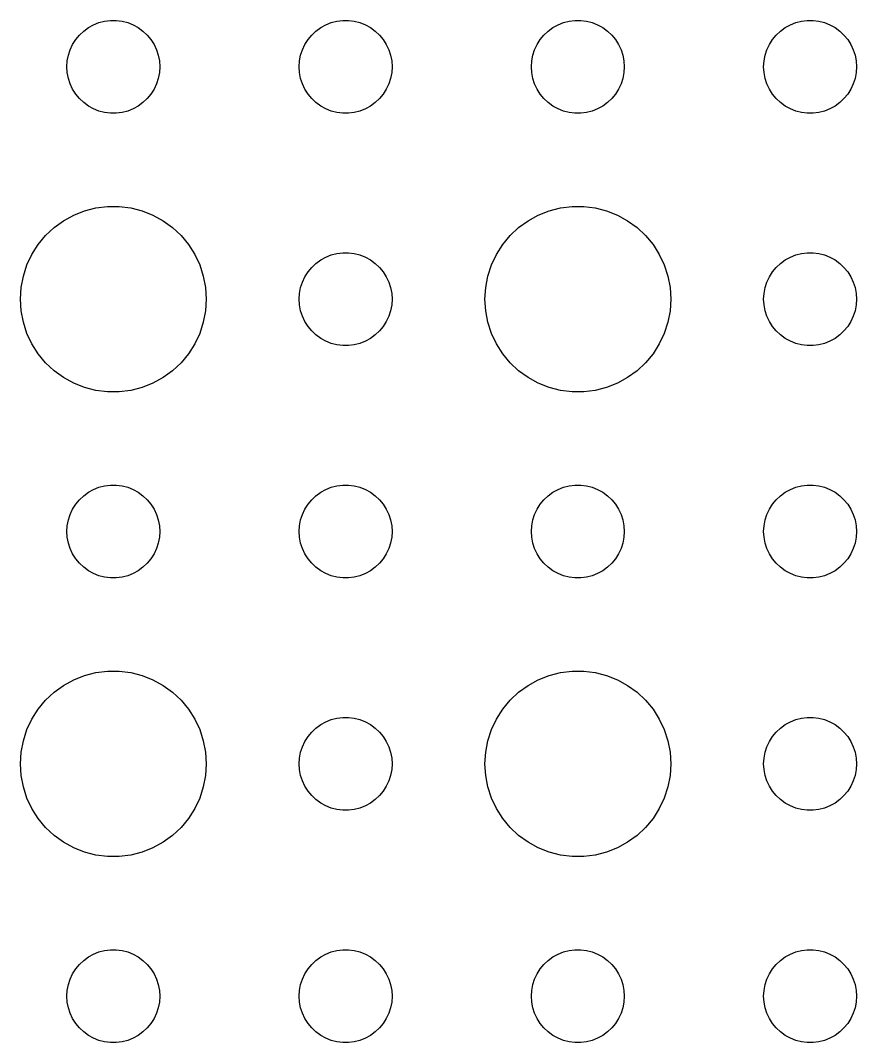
# Model space of a CAD drawing. Header units: metres. Extents: x -157 to 157, y -157 to 157.
# Drawn here: x -78 to -51, y -114 to -81 of the extents above; entities that cross this region are included whole.
import ezdxf

# ---------------------------------------------------------------- set-up
doc = ezdxf.new("R2010")
doc.units = ezdxf.units.M

msp = doc.modelspace()

# ---------------------------------------------------------------- linework, layer by layer
for p, q in [((-75.8037, -81.2335), (-75.6387, -81.1428)), ((-75.6387, -81.1428), (-75.4635, -81.0734)), ((-75.4635, -81.0734), (-75.2811, -81.0266)), ((-75.2811, -81.0266), (-75.0942, -81.003)), ((-75.0942, -81.003), (-74.9058, -81.003)), ((-74.9058, -81.003), (-74.7189, -81.0266)), ((-74.7189, -81.0266), (-74.5365, -81.0734)), ((-74.5365, -81.0734), (-74.3613, -81.1428)), ((-74.3613, -81.1428), (-74.1963, -81.2335)), ((-68.3037, -81.2335), (-68.1387, -81.1428)), ((-68.1387, -81.1428), (-67.9635, -81.0734)), ((-67.9635, -81.0734), (-67.7811, -81.0266)), ((-67.7811, -81.0266), (-67.5942, -81.003)), ((-67.5942, -81.003), (-67.4058, -81.003)), ((-67.4058, -81.003), (-67.2189, -81.0266)), ((-67.2189, -81.0266), (-67.0365, -81.0734)), ((-67.0365, -81.0734), (-66.8613, -81.1428)), ((-66.8613, -81.1428), (-66.6963, -81.2335)), ((-60.8037, -81.2335), (-60.6387, -81.1428)), ((-60.6387, -81.1428), (-60.4635, -81.0734)), ((-60.4635, -81.0734), (-60.2811, -81.0266)), ((-60.2811, -81.0266), (-60.0942, -81.003)), ((-60.0942, -81.003), (-59.9058, -81.003)), ((-59.9058, -81.003), (-59.7189, -81.0266)), ((-59.7189, -81.0266), (-59.5365, -81.0734)), ((-59.5365, -81.0734), (-59.3613, -81.1428)), ((-59.3613, -81.1428), (-59.1963, -81.2335)), ((-53.3037, -81.2335), (-53.1387, -81.1428)), ((-53.1387, -81.1428), (-52.9635, -81.0734)), ((-52.9635, -81.0734), (-52.7811, -81.0266)), ((-52.7811, -81.0266), (-52.5942, -81.003)), ((-52.5942, -81.003), (-52.4058, -81.003)), ((-52.4058, -81.003), (-52.2189, -81.0266)), ((-52.2189, -81.0266), (-52.0365, -81.0734)), ((-52.0365, -81.0734), (-51.8613, -81.1428)), ((-51.8613, -81.1428), (-51.6963, -81.2335)), ((-76.2135, -81.6183), (-76.0934, -81.4732)), ((-76.0934, -81.4732), (-75.9561, -81.3442)), ((-75.9561, -81.3442), (-75.8037, -81.2335)), ((-74.1963, -81.2335), (-74.0439, -81.3442)), ((-74.0439, -81.3442), (-73.9065, -81.4732)), ((-73.9065, -81.4732), (-73.7865, -81.6183)), ((-68.7135, -81.6183), (-68.5934, -81.4732)), ((-68.5934, -81.4732), (-68.4561, -81.3442)), ((-68.4561, -81.3442), (-68.3037, -81.2335)), ((-66.6963, -81.2335), (-66.5439, -81.3442)), ((-66.5439, -81.3442), (-66.4065, -81.4732)), ((-66.4065, -81.4732), (-66.2865, -81.6183)), ((-61.2135, -81.6183), (-61.0934, -81.4732)), ((-61.0934, -81.4732), (-60.9561, -81.3442)), ((-60.9561, -81.3442), (-60.8037, -81.2335)), ((-59.1963, -81.2335), (-59.0439, -81.3442)), ((-59.0439, -81.3442), (-58.9065, -81.4732)), ((-58.9065, -81.4732), (-58.7865, -81.6183)), ((-53.7135, -81.6183), (-53.5934, -81.4732)), ((-53.5934, -81.4732), (-53.4561, -81.3442)), ((-53.4561, -81.3442), (-53.3037, -81.2335)), ((-51.6963, -81.2335), (-51.5439, -81.3442)), ((-51.5439, -81.3442), (-51.4065, -81.4732)), ((-51.4065, -81.4732), (-51.2865, -81.6183)), ((-76.3947, -81.9478), (-76.3145, -81.7774)), ((-76.3145, -81.7774), (-76.2135, -81.6183)), ((-73.7865, -81.6183), (-73.6855, -81.7774)), ((-73.6855, -81.7774), (-73.6053, -81.9478)), ((-68.8947, -81.9478), (-68.8145, -81.7774)), ((-68.8145, -81.7774), (-68.7135, -81.6183)), ((-66.2865, -81.6183), (-66.1855, -81.7774)), ((-66.1855, -81.7774), (-66.1053, -81.9478)), ((-61.3947, -81.9478), (-61.3145, -81.7774)), ((-61.3145, -81.7774), (-61.2135, -81.6183)), ((-58.7865, -81.6183), (-58.6855, -81.7774)), ((-58.6855, -81.7774), (-58.6053, -81.9478)), ((-53.8947, -81.9478), (-53.8145, -81.7774)), ((-53.8145, -81.7774), (-53.7135, -81.6183)), ((-51.2865, -81.6183), (-51.1855, -81.7774)), ((-51.1855, -81.7774), (-51.1053, -81.9478)), ((-76.4882, -82.312), (-76.4529, -82.127)), ((-76.4529, -82.127), (-76.3947, -81.9478)), ((-73.6053, -81.9478), (-73.5471, -82.127)), ((-73.5471, -82.127), (-73.5118, -82.312)), ((-68.9882, -82.312), (-68.9529, -82.127)), ((-68.9529, -82.127), (-68.8947, -81.9478)), ((-66.1053, -81.9478), (-66.0471, -82.127)), ((-66.0471, -82.127), (-66.0118, -82.312)), ((-61.4882, -82.312), (-61.4529, -82.127)), ((-61.4529, -82.127), (-61.3947, -81.9478)), ((-58.6053, -81.9478), (-58.5471, -82.127)), ((-58.5471, -82.127), (-58.5118, -82.312)), ((-53.9882, -82.312), (-53.9529, -82.127)), ((-53.9529, -82.127), (-53.8947, -81.9478)), ((-51.1053, -81.9478), (-51.0471, -82.127)), ((-51.0471, -82.127), (-51.0118, -82.312)), ((-76.5, -82.5), (-76.4882, -82.312)), ((-73.5118, -82.312), (-73.5, -82.5)), ((-69, -82.5), (-68.9882, -82.312)), ((-66.0118, -82.312), (-66, -82.5)), ((-61.5, -82.5), (-61.4882, -82.312)), ((-58.5118, -82.312), (-58.5, -82.5)), ((-54, -82.5), (-53.9882, -82.312)), ((-51.0118, -82.312), (-51, -82.5)), ((-76.4882, -82.688), (-76.5, -82.5)), ((-76.4529, -82.873), (-76.4882, -82.688)), ((-73.5118, -82.688), (-73.5471, -82.873)), ((-73.5, -82.5), (-73.5118, -82.688)), ((-68.9882, -82.688), (-69, -82.5)), ((-68.9529, -82.873), (-68.9882, -82.688)), ((-66.0118, -82.688), (-66.0471, -82.873)), ((-66, -82.5), (-66.0118, -82.688)), ((-61.4882, -82.688), (-61.5, -82.5)), ((-61.4529, -82.873), (-61.4882, -82.688)), ((-58.5118, -82.688), (-58.5471, -82.873)), ((-58.5, -82.5), (-58.5118, -82.688)), ((-53.9882, -82.688), (-54, -82.5)), ((-53.9529, -82.873), (-53.9882, -82.688)), ((-51.0118, -82.688), (-51.0471, -82.873)), ((-51, -82.5), (-51.0118, -82.688)), ((-76.3947, -83.0522), (-76.4529, -82.873)), ((-76.3145, -83.2226), (-76.3947, -83.0522)), ((-73.6053, -83.0522), (-73.6855, -83.2226)), ((-73.5471, -82.873), (-73.6053, -83.0522)), ((-68.8947, -83.0522), (-68.9529, -82.873)), ((-68.8145, -83.2226), (-68.8947, -83.0522)), ((-66.1053, -83.0522), (-66.1855, -83.2226)), ((-66.0471, -82.873), (-66.1053, -83.0522)), ((-61.3947, -83.0522), (-61.4529, -82.873)), ((-61.3145, -83.2226), (-61.3947, -83.0522)), ((-58.6053, -83.0522), (-58.6855, -83.2226)), ((-58.5471, -82.873), (-58.6053, -83.0522)), ((-53.8947, -83.0522), (-53.9529, -82.873)), ((-53.8145, -83.2226), (-53.8947, -83.0522)), ((-51.1053, -83.0522), (-51.1855, -83.2226)), ((-51.0471, -82.873), (-51.1053, -83.0522)), ((-76.2135, -83.3817), (-76.3145, -83.2226)), ((-76.0934, -83.5268), (-76.2135, -83.3817)), ((-73.7865, -83.3817), (-73.9065, -83.5268)), ((-73.6855, -83.2226), (-73.7865, -83.3817)), ((-68.7135, -83.3817), (-68.8145, -83.2226)), ((-68.5934, -83.5268), (-68.7135, -83.3817)), ((-66.2865, -83.3817), (-66.4065, -83.5268)), ((-66.1855, -83.2226), (-66.2865, -83.3817)), ((-61.2135, -83.3817), (-61.3145, -83.2226)), ((-61.0934, -83.5268), (-61.2135, -83.3817)), ((-58.7865, -83.3817), (-58.9065, -83.5268)), ((-58.6855, -83.2226), (-58.7865, -83.3817)), ((-53.7135, -83.3817), (-53.8145, -83.2226)), ((-53.5934, -83.5268), (-53.7135, -83.3817)), ((-51.2865, -83.3817), (-51.4065, -83.5268)), ((-51.1855, -83.2226), (-51.2865, -83.3817)), ((-75.9561, -83.6558), (-76.0934, -83.5268)), ((-75.8037, -83.7665), (-75.9561, -83.6558)), ((-75.6387, -83.8572), (-75.8037, -83.7665)), ((-74.1963, -83.7665), (-74.3613, -83.8572)), ((-74.0439, -83.6558), (-74.1963, -83.7665)), ((-73.9065, -83.5268), (-74.0439, -83.6558)), ((-68.4561, -83.6558), (-68.5934, -83.5268)), ((-68.3037, -83.7665), (-68.4561, -83.6558)), ((-68.1387, -83.8572), (-68.3037, -83.7665)), ((-66.6963, -83.7665), (-66.8613, -83.8572)), ((-66.5439, -83.6558), (-66.6963, -83.7665)), ((-66.4065, -83.5268), (-66.5439, -83.6558)), ((-60.9561, -83.6558), (-61.0934, -83.5268)), ((-60.8037, -83.7665), (-60.9561, -83.6558)), ((-60.6387, -83.8572), (-60.8037, -83.7665)), ((-59.1963, -83.7665), (-59.3613, -83.8572)), ((-59.0439, -83.6558), (-59.1963, -83.7665)), ((-58.9065, -83.5268), (-59.0439, -83.6558)), ((-53.4561, -83.6558), (-53.5934, -83.5268)), ((-53.3037, -83.7665), (-53.4561, -83.6558)), ((-53.1387, -83.8572), (-53.3037, -83.7665)), ((-51.6963, -83.7665), (-51.8613, -83.8572)), ((-51.5439, -83.6558), (-51.6963, -83.7665)), ((-51.4065, -83.5268), (-51.5439, -83.6558)), ((-75.4635, -83.9266), (-75.6387, -83.8572)), ((-75.2811, -83.9734), (-75.4635, -83.9266)), ((-75.0942, -83.997), (-75.2811, -83.9734)), ((-74.9058, -83.997), (-75.0942, -83.997)), ((-74.7189, -83.9734), (-74.9058, -83.997)), ((-74.5365, -83.9266), (-74.7189, -83.9734)), ((-74.3613, -83.8572), (-74.5365, -83.9266)), ((-67.9635, -83.9266), (-68.1387, -83.8572)), ((-67.7811, -83.9734), (-67.9635, -83.9266)), ((-67.5942, -83.997), (-67.7811, -83.9734)), ((-67.4058, -83.997), (-67.5942, -83.997)), ((-67.2189, -83.9734), (-67.4058, -83.997)), ((-67.0365, -83.9266), (-67.2189, -83.9734)), ((-66.8613, -83.8572), (-67.0365, -83.9266)), ((-60.4635, -83.9266), (-60.6387, -83.8572)), ((-60.2811, -83.9734), (-60.4635, -83.9266)), ((-60.0942, -83.997), (-60.2811, -83.9734)), ((-59.9058, -83.997), (-60.0942, -83.997)), ((-59.7189, -83.9734), (-59.9058, -83.997)), ((-59.5365, -83.9266), (-59.7189, -83.9734)), ((-59.3613, -83.8572), (-59.5365, -83.9266)), ((-52.9635, -83.9266), (-53.1387, -83.8572)), ((-52.7811, -83.9734), (-52.9635, -83.9266)), ((-52.5942, -83.997), (-52.7811, -83.9734)), ((-52.4058, -83.997), (-52.5942, -83.997)), ((-52.2189, -83.9734), (-52.4058, -83.997)), ((-52.0365, -83.9266), (-52.2189, -83.9734)), ((-51.8613, -83.8572), (-52.0365, -83.9266)), ((-75.927, -87.1468), (-75.5621, -87.0531)), ((-75.5621, -87.0531), (-75.1884, -87.0059)), ((-75.1884, -87.0059), (-74.8116, -87.0059)), ((-74.8116, -87.0059), (-74.4379, -87.0531)), ((-74.4379, -87.0531), (-74.073, -87.1468)), ((-60.927, -87.1468), (-60.5621, -87.0531)), ((-60.5621, -87.0531), (-60.1884, -87.0059)), ((-60.1884, -87.0059), (-59.8116, -87.0059)), ((-59.8116, -87.0059), (-59.4379, -87.0531)), ((-59.4379, -87.0531), (-59.0729, -87.1468)), ((-76.6075, -87.467), (-76.2773, -87.2855)), ((-76.2773, -87.2855), (-75.927, -87.1468)), ((-74.073, -87.1468), (-73.7227, -87.2855)), ((-73.7227, -87.2855), (-73.3925, -87.467)), ((-61.6075, -87.467), (-61.2773, -87.2855)), ((-61.2773, -87.2855), (-60.927, -87.1468)), ((-59.0729, -87.1468), (-58.7227, -87.2855)), ((-58.7227, -87.2855), (-58.3925, -87.467)), ((-77.1869, -87.9464), (-76.9123, -87.6885)), ((-76.9123, -87.6885), (-76.6075, -87.467)), ((-73.3925, -87.467), (-73.0877, -87.6885)), ((-73.0877, -87.6885), (-72.8131, -87.9464)), ((-62.1869, -87.9464), (-61.9123, -87.6885)), ((-61.9123, -87.6885), (-61.6075, -87.467)), ((-58.3925, -87.467), (-58.0877, -87.6885)), ((-58.0877, -87.6885), (-57.8131, -87.9464)), ((-77.427, -88.2366), (-77.1869, -87.9464)), ((-72.8131, -87.9464), (-72.573, -88.2366)), ((-62.427, -88.2366), (-62.1869, -87.9464)), ((-57.8131, -87.9464), (-57.5729, -88.2366)), ((-77.6289, -88.5547), (-77.427, -88.2366)), ((-72.573, -88.2366), (-72.3711, -88.5547)), ((-62.6289, -88.5547), (-62.427, -88.2366)), ((-57.5729, -88.2366), (-57.3711, -88.5547)), ((-77.7893, -88.8956), (-77.6289, -88.5547)), ((-72.3711, -88.5547), (-72.2107, -88.8956)), ((-68.4561, -88.8442), (-68.3037, -88.7335)), ((-68.3037, -88.7335), (-68.1387, -88.6428)), ((-68.1387, -88.6428), (-67.9635, -88.5734)), ((-67.9635, -88.5734), (-67.7811, -88.5266)), ((-67.7811, -88.5266), (-67.5942, -88.503)), ((-67.5942, -88.503), (-67.4058, -88.503)), ((-67.4058, -88.503), (-67.2189, -88.5266)), ((-67.2189, -88.5266), (-67.0365, -88.5734)), ((-67.0365, -88.5734), (-66.8613, -88.6428)), ((-66.8613, -88.6428), (-66.6963, -88.7335)), ((-66.6963, -88.7335), (-66.5439, -88.8442)), ((-62.7893, -88.8956), (-62.6289, -88.5547)), ((-57.3711, -88.5547), (-57.2107, -88.8956)), ((-53.4561, -88.8442), (-53.3037, -88.7335)), ((-53.3037, -88.7335), (-53.1387, -88.6428)), ((-53.1387, -88.6428), (-52.9635, -88.5734)), ((-52.9635, -88.5734), (-52.7811, -88.5266)), ((-52.7811, -88.5266), (-52.5942, -88.503)), ((-52.5942, -88.503), (-52.4058, -88.503)), ((-52.4058, -88.503), (-52.2189, -88.5266)), ((-52.2189, -88.5266), (-52.0365, -88.5734)), ((-52.0365, -88.5734), (-51.8613, -88.6428)), ((-51.8613, -88.6428), (-51.6963, -88.7335)), ((-51.6963, -88.7335), (-51.5439, -88.8442)), ((-77.9057, -89.2539), (-77.7893, -88.8956)), ((-72.2107, -88.8956), (-72.0943, -89.2539)), ((-68.7135, -89.1183), (-68.5934, -88.9732)), ((-68.5934, -88.9732), (-68.4561, -88.8442)), ((-66.5439, -88.8442), (-66.4065, -88.9732)), ((-66.4065, -88.9732), (-66.2865, -89.1183)), ((-62.9057, -89.2539), (-62.7893, -88.8956)), ((-57.2107, -88.8956), (-57.0942, -89.2539)), ((-53.7135, -89.1183), (-53.5934, -88.9732)), ((-53.5934, -88.9732), (-53.4561, -88.8442)), ((-51.5439, -88.8442), (-51.4065, -88.9732)), ((-51.4065, -88.9732), (-51.2865, -89.1183)), ((-77.9763, -89.624), (-77.9057, -89.2539)), ((-72.0943, -89.2539), (-72.0237, -89.624)), ((-68.8947, -89.4478), (-68.8145, -89.2774)), ((-68.8145, -89.2774), (-68.7135, -89.1183)), ((-66.2865, -89.1183), (-66.1855, -89.2774)), ((-66.1855, -89.2774), (-66.1053, -89.4478)), ((-62.9763, -89.624), (-62.9057, -89.2539)), ((-57.0942, -89.2539), (-57.0237, -89.624)), ((-53.8947, -89.4478), (-53.8145, -89.2774)), ((-53.8145, -89.2774), (-53.7135, -89.1183)), ((-51.2865, -89.1183), (-51.1855, -89.2774)), ((-51.1855, -89.2774), (-51.1053, -89.4478)), ((-78, -90), (-77.9763, -89.624)), ((-72.0237, -89.624), (-72, -90)), ((-68.9882, -89.812), (-68.9529, -89.627)), ((-68.9529, -89.627), (-68.8947, -89.4478)), ((-66.1053, -89.4478), (-66.0471, -89.627)), ((-66.0471, -89.627), (-66.0118, -89.812)), ((-63, -90), (-62.9763, -89.624)), ((-57.0237, -89.624), (-57, -90)), ((-53.9882, -89.812), (-53.9529, -89.627)), ((-53.9529, -89.627), (-53.8947, -89.4478)), ((-51.1053, -89.4478), (-51.0471, -89.627)), ((-51.0471, -89.627), (-51.0118, -89.812)), ((-77.9763, -90.376), (-78, -90)), ((-72, -90), (-72.0237, -90.376)), ((-69, -90), (-68.9882, -89.812)), ((-68.9882, -90.188), (-69, -90)), ((-66.0118, -89.812), (-66, -90)), ((-66, -90), (-66.0118, -90.188)), ((-62.9763, -90.376), (-63, -90)), ((-57, -90), (-57.0237, -90.376)), ((-54, -90), (-53.9882, -89.812)), ((-53.9882, -90.188), (-54, -90)), ((-51.0118, -89.812), (-51, -90)), ((-51, -90), (-51.0118, -90.188)), ((-77.9057, -90.7461), (-77.9763, -90.376)), ((-72.0237, -90.376), (-72.0943, -90.7461)), ((-68.9529, -90.373), (-68.9882, -90.188)), ((-68.8947, -90.5522), (-68.9529, -90.373)), ((-66.0471, -90.373), (-66.1053, -90.5522)), ((-66.0118, -90.188), (-66.0471, -90.373)), ((-62.9057, -90.7461), (-62.9763, -90.376)), ((-57.0237, -90.376), (-57.0942, -90.7461)), ((-53.9529, -90.373), (-53.9882, -90.188)), ((-53.8947, -90.5522), (-53.9529, -90.373)), ((-51.0471, -90.373), (-51.1053, -90.5522)), ((-51.0118, -90.188), (-51.0471, -90.373)), ((-68.8145, -90.7226), (-68.8947, -90.5522)), ((-68.7135, -90.8817), (-68.8145, -90.7226)), ((-66.1855, -90.7226), (-66.2865, -90.8817)), ((-66.1053, -90.5522), (-66.1855, -90.7226)), ((-53.8145, -90.7226), (-53.8947, -90.5522)), ((-53.7135, -90.8817), (-53.8145, -90.7226)), ((-51.1855, -90.7226), (-51.2865, -90.8817)), ((-51.1053, -90.5522), (-51.1855, -90.7226)), ((-77.7893, -91.1044), (-77.9057, -90.7461)), ((-72.0943, -90.7461), (-72.2107, -91.1044)), ((-68.5934, -91.0268), (-68.7135, -90.8817)), ((-68.4561, -91.1558), (-68.5934, -91.0268)), ((-66.4065, -91.0268), (-66.5439, -91.1558)), ((-66.2865, -90.8817), (-66.4065, -91.0268)), ((-62.7893, -91.1044), (-62.9057, -90.7461)), ((-57.0942, -90.7461), (-57.2107, -91.1044)), ((-53.5934, -91.0268), (-53.7135, -90.8817)), ((-53.4561, -91.1558), (-53.5934, -91.0268)), ((-51.4065, -91.0268), (-51.5439, -91.1558)), ((-51.2865, -90.8817), (-51.4065, -91.0268)), ((-77.6289, -91.4453), (-77.7893, -91.1044)), ((-72.2107, -91.1044), (-72.3711, -91.4453)), ((-68.3037, -91.2665), (-68.4561, -91.1558)), ((-68.1387, -91.3572), (-68.3037, -91.2665)), ((-67.9635, -91.4266), (-68.1387, -91.3572)), ((-66.8613, -91.3572), (-67.0365, -91.4266)), ((-66.6963, -91.2665), (-66.8613, -91.3572)), ((-66.5439, -91.1558), (-66.6963, -91.2665)), ((-62.6289, -91.4453), (-62.7893, -91.1044)), ((-57.2107, -91.1044), (-57.3711, -91.4453)), ((-53.3037, -91.2665), (-53.4561, -91.1558)), ((-53.1387, -91.3572), (-53.3037, -91.2665)), ((-52.9635, -91.4266), (-53.1387, -91.3572)), ((-51.8613, -91.3572), (-52.0365, -91.4266)), ((-51.6963, -91.2665), (-51.8613, -91.3572)), ((-51.5439, -91.1558), (-51.6963, -91.2665)), ((-77.427, -91.7634), (-77.6289, -91.4453)), ((-72.3711, -91.4453), (-72.573, -91.7634)), ((-67.7811, -91.4734), (-67.9635, -91.4266)), ((-67.5942, -91.497), (-67.7811, -91.4734)), ((-67.4058, -91.497), (-67.5942, -91.497)), ((-67.2189, -91.4734), (-67.4058, -91.497)), ((-67.0365, -91.4266), (-67.2189, -91.4734)), ((-62.427, -91.7634), (-62.6289, -91.4453)), ((-57.3711, -91.4453), (-57.5729, -91.7634)), ((-52.7811, -91.4734), (-52.9635, -91.4266)), ((-52.5942, -91.497), (-52.7811, -91.4734)), ((-52.4058, -91.497), (-52.5942, -91.497)), ((-52.2189, -91.4734), (-52.4058, -91.497)), ((-52.0365, -91.4266), (-52.2189, -91.4734)), ((-77.1869, -92.0536), (-77.427, -91.7634)), ((-72.573, -91.7634), (-72.8131, -92.0536)), ((-62.1869, -92.0536), (-62.427, -91.7634)), ((-57.5729, -91.7634), (-57.8131, -92.0536)), ((-76.9123, -92.3115), (-77.1869, -92.0536)), ((-76.6075, -92.533), (-76.9123, -92.3115)), ((-73.0877, -92.3115), (-73.3925, -92.533)), ((-72.8131, -92.0536), (-73.0877, -92.3115)), ((-61.9123, -92.3115), (-62.1869, -92.0536)), ((-61.6075, -92.533), (-61.9123, -92.3115)), ((-58.0877, -92.3115), (-58.3925, -92.533)), ((-57.8131, -92.0536), (-58.0877, -92.3115)), ((-76.2773, -92.7145), (-76.6075, -92.533)), ((-73.3925, -92.533), (-73.7227, -92.7145)), ((-61.2773, -92.7145), (-61.6075, -92.533)), ((-58.3925, -92.533), (-58.7227, -92.7145)), ((-75.927, -92.8532), (-76.2773, -92.7145)), ((-75.5621, -92.9469), (-75.927, -92.8532)), ((-75.1884, -92.9941), (-75.5621, -92.9469)), ((-74.8116, -92.9941), (-75.1884, -92.9941)), ((-74.4379, -92.9469), (-74.8116, -92.9941)), ((-74.073, -92.8532), (-74.4379, -92.9469)), ((-73.7227, -92.7145), (-74.073, -92.8532)), ((-60.927, -92.8532), (-61.2773, -92.7145)), ((-60.5621, -92.9469), (-60.927, -92.8532)), ((-60.1884, -92.9941), (-60.5621, -92.9469)), ((-59.8116, -92.9941), (-60.1884, -92.9941)), ((-59.4379, -92.9469), (-59.8116, -92.9941)), ((-59.0729, -92.8532), (-59.4379, -92.9469)), ((-58.7227, -92.7145), (-59.0729, -92.8532)), ((-75.2811, -96.0266), (-75.0942, -96.003)), ((-75.0942, -96.003), (-74.9058, -96.003)), ((-74.9058, -96.003), (-74.7189, -96.0266)), ((-67.7811, -96.0266), (-67.5942, -96.003)), ((-67.5942, -96.003), (-67.4058, -96.003)), ((-67.4058, -96.003), (-67.2189, -96.0266)), ((-60.2811, -96.0266), (-60.0942, -96.003)), ((-60.0942, -96.003), (-59.9058, -96.003)), ((-59.9058, -96.003), (-59.7189, -96.0266)), ((-52.7811, -96.0266), (-52.5942, -96.003)), ((-52.5942, -96.003), (-52.4058, -96.003)), ((-52.4058, -96.003), (-52.2189, -96.0266)), ((-75.9561, -96.3442), (-75.8037, -96.2335)), ((-75.8037, -96.2335), (-75.6387, -96.1428)), ((-75.6387, -96.1428), (-75.4635, -96.0734)), ((-75.4635, -96.0734), (-75.2811, -96.0266)), ((-74.7189, -96.0266), (-74.5365, -96.0734)), ((-74.5365, -96.0734), (-74.3613, -96.1428)), ((-74.3613, -96.1428), (-74.1963, -96.2335)), ((-74.1963, -96.2335), (-74.0439, -96.3442)), ((-68.4561, -96.3442), (-68.3037, -96.2335)), ((-68.3037, -96.2335), (-68.1387, -96.1428)), ((-68.1387, -96.1428), (-67.9635, -96.0734)), ((-67.9635, -96.0734), (-67.7811, -96.0266)), ((-67.2189, -96.0266), (-67.0365, -96.0734)), ((-67.0365, -96.0734), (-66.8613, -96.1428)), ((-66.8613, -96.1428), (-66.6963, -96.2335)), ((-66.6963, -96.2335), (-66.5439, -96.3442)), ((-60.9561, -96.3442), (-60.8037, -96.2335)), ((-60.8037, -96.2335), (-60.6387, -96.1428)), ((-60.6387, -96.1428), (-60.4635, -96.0734)), ((-60.4635, -96.0734), (-60.2811, -96.0266)), ((-59.7189, -96.0266), (-59.5365, -96.0734)), ((-59.5365, -96.0734), (-59.3613, -96.1428)), ((-59.3613, -96.1428), (-59.1963, -96.2335)), ((-59.1963, -96.2335), (-59.0439, -96.3442)), ((-53.4561, -96.3442), (-53.3037, -96.2335)), ((-53.3037, -96.2335), (-53.1387, -96.1428)), ((-53.1387, -96.1428), (-52.9635, -96.0734)), ((-52.9635, -96.0734), (-52.7811, -96.0266)), ((-52.2189, -96.0266), (-52.0365, -96.0734)), ((-52.0365, -96.0734), (-51.8613, -96.1428)), ((-51.8613, -96.1428), (-51.6963, -96.2335)), ((-51.6963, -96.2335), (-51.5439, -96.3442)), ((-76.3145, -96.7774), (-76.2135, -96.6183)), ((-76.2135, -96.6183), (-76.0934, -96.4732)), ((-76.0934, -96.4732), (-75.9561, -96.3442)), ((-74.0439, -96.3442), (-73.9065, -96.4732)), ((-73.9065, -96.4732), (-73.7865, -96.6183)), ((-73.7865, -96.6183), (-73.6855, -96.7774)), ((-68.8145, -96.7774), (-68.7135, -96.6183)), ((-68.7135, -96.6183), (-68.5934, -96.4732)), ((-68.5934, -96.4732), (-68.4561, -96.3442)), ((-66.5439, -96.3442), (-66.4065, -96.4732)), ((-66.4065, -96.4732), (-66.2865, -96.6183)), ((-66.2865, -96.6183), (-66.1855, -96.7774)), ((-61.3145, -96.7774), (-61.2135, -96.6183)), ((-61.2135, -96.6183), (-61.0934, -96.4732)), ((-61.0934, -96.4732), (-60.9561, -96.3442)), ((-59.0439, -96.3442), (-58.9065, -96.4732)), ((-58.9065, -96.4732), (-58.7865, -96.6183)), ((-58.7865, -96.6183), (-58.6855, -96.7774)), ((-53.8145, -96.7774), (-53.7135, -96.6183)), ((-53.7135, -96.6183), (-53.5934, -96.4732)), ((-53.5934, -96.4732), (-53.4561, -96.3442)), ((-51.5439, -96.3442), (-51.4065, -96.4732)), ((-51.4065, -96.4732), (-51.2865, -96.6183)), ((-51.2865, -96.6183), (-51.1855, -96.7774)), ((-76.4529, -97.127), (-76.3947, -96.9478)), ((-76.3947, -96.9478), (-76.3145, -96.7774)), ((-73.6855, -96.7774), (-73.6053, -96.9478)), ((-73.6053, -96.9478), (-73.5471, -97.127)), ((-68.9529, -97.127), (-68.8947, -96.9478)), ((-68.8947, -96.9478), (-68.8145, -96.7774)), ((-66.1855, -96.7774), (-66.1053, -96.9478)), ((-66.1053, -96.9478), (-66.0471, -97.127)), ((-61.4529, -97.127), (-61.3947, -96.9478)), ((-61.3947, -96.9478), (-61.3145, -96.7774)), ((-58.6855, -96.7774), (-58.6053, -96.9478)), ((-58.6053, -96.9478), (-58.5471, -97.127)), ((-53.9529, -97.127), (-53.8947, -96.9478)), ((-53.8947, -96.9478), (-53.8145, -96.7774)), ((-51.1855, -96.7774), (-51.1053, -96.9478)), ((-51.1053, -96.9478), (-51.0471, -97.127)), ((-76.5, -97.5), (-76.4882, -97.312)), ((-76.4882, -97.312), (-76.4529, -97.127)), ((-73.5471, -97.127), (-73.5118, -97.312)), ((-73.5118, -97.312), (-73.5, -97.5)), ((-69, -97.5), (-68.9882, -97.312)), ((-68.9882, -97.312), (-68.9529, -97.127)), ((-66.0471, -97.127), (-66.0118, -97.312)), ((-66.0118, -97.312), (-66, -97.5)), ((-61.5, -97.5), (-61.4882, -97.312)), ((-61.4882, -97.312), (-61.4529, -97.127)), ((-58.5471, -97.127), (-58.5118, -97.312)), ((-58.5118, -97.312), (-58.5, -97.5)), ((-54, -97.5), (-53.9882, -97.312)), ((-53.9882, -97.312), (-53.9529, -97.127)), ((-51.0471, -97.127), (-51.0118, -97.312)), ((-51.0118, -97.312), (-51, -97.5)), ((-76.4882, -97.688), (-76.5, -97.5)), ((-73.5, -97.5), (-73.5118, -97.688)), ((-68.9882, -97.688), (-69, -97.5)), ((-66, -97.5), (-66.0118, -97.688)), ((-61.4882, -97.688), (-61.5, -97.5)), ((-58.5, -97.5), (-58.5118, -97.688)), ((-53.9882, -97.688), (-54, -97.5)), ((-51, -97.5), (-51.0118, -97.688)), ((-76.4529, -97.873), (-76.4882, -97.688)), ((-76.3947, -98.0522), (-76.4529, -97.873)), ((-73.5471, -97.873), (-73.6053, -98.0522)), ((-73.5118, -97.688), (-73.5471, -97.873)), ((-68.9529, -97.873), (-68.9882, -97.688)), ((-68.8947, -98.0522), (-68.9529, -97.873)), ((-66.0471, -97.873), (-66.1053, -98.0522)), ((-66.0118, -97.688), (-66.0471, -97.873)), ((-61.4529, -97.873), (-61.4882, -97.688)), ((-61.3947, -98.0522), (-61.4529, -97.873)), ((-58.5471, -97.873), (-58.6053, -98.0522)), ((-58.5118, -97.688), (-58.5471, -97.873)), ((-53.9529, -97.873), (-53.9882, -97.688)), ((-53.8947, -98.0522), (-53.9529, -97.873)), ((-51.0471, -97.873), (-51.1053, -98.0522)), ((-51.0118, -97.688), (-51.0471, -97.873)), ((-76.3145, -98.2226), (-76.3947, -98.0522)), ((-76.2135, -98.3817), (-76.3145, -98.2226)), ((-73.6855, -98.2226), (-73.7865, -98.3817)), ((-73.6053, -98.0522), (-73.6855, -98.2226)), ((-68.8145, -98.2226), (-68.8947, -98.0522)), ((-68.7135, -98.3817), (-68.8145, -98.2226)), ((-66.1855, -98.2226), (-66.2865, -98.3817)), ((-66.1053, -98.0522), (-66.1855, -98.2226)), ((-61.3145, -98.2226), (-61.3947, -98.0522)), ((-61.2135, -98.3817), (-61.3145, -98.2226)), ((-58.6855, -98.2226), (-58.7865, -98.3817)), ((-58.6053, -98.0522), (-58.6855, -98.2226)), ((-53.8145, -98.2226), (-53.8947, -98.0522)), ((-53.7135, -98.3817), (-53.8145, -98.2226)), ((-51.1855, -98.2226), (-51.2865, -98.3817)), ((-51.1053, -98.0522), (-51.1855, -98.2226)), ((-76.0934, -98.5268), (-76.2135, -98.3817)), ((-75.9561, -98.6558), (-76.0934, -98.5268)), ((-73.9065, -98.5268), (-74.0439, -98.6558)), ((-73.7865, -98.3817), (-73.9065, -98.5268)), ((-68.5934, -98.5268), (-68.7135, -98.3817)), ((-68.4561, -98.6558), (-68.5934, -98.5268)), ((-66.4065, -98.5268), (-66.5439, -98.6558)), ((-66.2865, -98.3817), (-66.4065, -98.5268)), ((-61.0934, -98.5268), (-61.2135, -98.3817)), ((-60.9561, -98.6558), (-61.0934, -98.5268)), ((-58.9065, -98.5268), (-59.0439, -98.6558)), ((-58.7865, -98.3817), (-58.9065, -98.5268)), ((-53.5934, -98.5268), (-53.7135, -98.3817)), ((-53.4561, -98.6558), (-53.5934, -98.5268)), ((-51.4065, -98.5268), (-51.5439, -98.6558)), ((-51.2865, -98.3817), (-51.4065, -98.5268)), ((-75.8037, -98.7665), (-75.9561, -98.6558)), ((-75.6387, -98.8572), (-75.8037, -98.7665)), ((-75.4635, -98.9266), (-75.6387, -98.8572)), ((-75.2811, -98.9734), (-75.4635, -98.9266)), ((-75.0942, -98.997), (-75.2811, -98.9734)), ((-74.7189, -98.9734), (-74.9058, -98.997)), ((-74.5365, -98.9266), (-74.7189, -98.9734)), ((-74.3613, -98.8572), (-74.5365, -98.9266)), ((-74.1963, -98.7665), (-74.3613, -98.8572)), ((-74.0439, -98.6558), (-74.1963, -98.7665)), ((-68.3037, -98.7665), (-68.4561, -98.6558)), ((-68.1387, -98.8572), (-68.3037, -98.7665)), ((-67.9635, -98.9266), (-68.1387, -98.8572)), ((-67.7811, -98.9734), (-67.9635, -98.9266)), ((-67.5942, -98.997), (-67.7811, -98.9734)), ((-67.2189, -98.9734), (-67.4058, -98.997)), ((-67.0365, -98.9266), (-67.2189, -98.9734)), ((-66.8613, -98.8572), (-67.0365, -98.9266)), ((-66.6963, -98.7665), (-66.8613, -98.8572)), ((-66.5439, -98.6558), (-66.6963, -98.7665)), ((-60.8037, -98.7665), (-60.9561, -98.6558)), ((-60.6387, -98.8572), (-60.8037, -98.7665)), ((-60.4635, -98.9266), (-60.6387, -98.8572)), ((-60.2811, -98.9734), (-60.4635, -98.9266)), ((-60.0942, -98.997), (-60.2811, -98.9734)), ((-59.7189, -98.9734), (-59.9058, -98.997)), ((-59.5365, -98.9266), (-59.7189, -98.9734)), ((-59.3613, -98.8572), (-59.5365, -98.9266)), ((-59.1963, -98.7665), (-59.3613, -98.8572)), ((-59.0439, -98.6558), (-59.1963, -98.7665)), ((-53.3037, -98.7665), (-53.4561, -98.6558)), ((-53.1387, -98.8572), (-53.3037, -98.7665)), ((-52.9635, -98.9266), (-53.1387, -98.8572)), ((-52.7811, -98.9734), (-52.9635, -98.9266)), ((-52.5942, -98.997), (-52.7811, -98.9734)), ((-52.2189, -98.9734), (-52.4058, -98.997)), ((-52.0365, -98.9266), (-52.2189, -98.9734)), ((-51.8613, -98.8572), (-52.0365, -98.9266)), ((-51.6963, -98.7665), (-51.8613, -98.8572)), ((-51.5439, -98.6558), (-51.6963, -98.7665)), ((-74.9058, -98.997), (-75.0942, -98.997)), ((-67.4058, -98.997), (-67.5942, -98.997)), ((-59.9058, -98.997), (-60.0942, -98.997)), ((-52.4058, -98.997), (-52.5942, -98.997)), ((-76.2773, -102.286), (-75.927, -102.147)), ((-75.927, -102.147), (-75.5621, -102.053)), ((-75.5621, -102.053), (-75.1884, -102.006)), ((-75.1884, -102.006), (-74.8116, -102.006)), ((-74.8116, -102.006), (-74.4379, -102.053)), ((-74.4379, -102.053), (-74.073, -102.147)), ((-74.073, -102.147), (-73.7227, -102.286)), ((-61.2773, -102.286), (-60.927, -102.147)), ((-60.927, -102.147), (-60.5621, -102.053)), ((-60.5621, -102.053), (-60.1884, -102.006)), ((-60.1884, -102.006), (-59.8116, -102.006)), ((-59.8116, -102.006), (-59.4379, -102.053)), ((-59.4379, -102.053), (-59.0729, -102.147)), ((-59.0729, -102.147), (-58.7227, -102.286)), ((-76.9123, -102.688), (-76.6075, -102.467)), ((-76.6075, -102.467), (-76.2773, -102.286)), ((-73.7227, -102.286), (-73.3925, -102.467)), ((-73.3925, -102.467), (-73.0877, -102.688)), ((-61.9123, -102.688), (-61.6075, -102.467)), ((-61.6075, -102.467), (-61.2773, -102.286)), ((-58.7227, -102.286), (-58.3925, -102.467)), ((-58.3925, -102.467), (-58.0877, -102.688)), ((-77.1869, -102.946), (-76.9123, -102.688)), ((-73.0877, -102.688), (-72.8131, -102.946)), ((-62.1869, -102.946), (-61.9123, -102.688)), ((-58.0877, -102.688), (-57.8131, -102.946)), ((-77.6289, -103.555), (-77.427, -103.237)), ((-77.427, -103.237), (-77.1869, -102.946)), ((-72.8131, -102.946), (-72.573, -103.237)), ((-72.573, -103.237), (-72.3711, -103.555)), ((-62.6289, -103.555), (-62.427, -103.237)), ((-62.427, -103.237), (-62.1869, -102.946)), ((-57.8131, -102.946), (-57.5729, -103.237)), ((-57.5729, -103.237), (-57.3711, -103.555)), ((-77.7893, -103.896), (-77.6289, -103.555)), ((-72.3711, -103.555), (-72.2107, -103.896)), ((-68.1387, -103.643), (-67.9635, -103.573)), ((-67.9635, -103.573), (-67.7811, -103.527)), ((-67.7811, -103.527), (-67.5942, -103.503)), ((-67.5942, -103.503), (-67.4058, -103.503)), ((-67.4058, -103.503), (-67.2189, -103.527)), ((-67.2189, -103.527), (-67.0365, -103.573)), ((-67.0365, -103.573), (-66.8613, -103.643)), ((-62.7893, -103.896), (-62.6289, -103.555)), ((-57.3711, -103.555), (-57.2107, -103.896)), ((-53.1387, -103.643), (-52.9635, -103.573)), ((-52.9635, -103.573), (-52.7811, -103.527)), ((-52.7811, -103.527), (-52.5942, -103.503)), ((-52.5942, -103.503), (-52.4058, -103.503)), ((-52.4058, -103.503), (-52.2189, -103.527)), ((-52.2189, -103.527), (-52.0365, -103.573)), ((-52.0365, -103.573), (-51.8613, -103.643)), ((-77.9057, -104.254), (-77.7893, -103.896)), ((-72.2107, -103.896), (-72.0943, -104.254)), ((-68.5934, -103.973), (-68.4561, -103.844)), ((-68.4561, -103.844), (-68.3037, -103.734)), ((-68.3037, -103.734), (-68.1387, -103.643)), ((-66.8613, -103.643), (-66.6963, -103.734)), ((-66.6963, -103.734), (-66.5439, -103.844)), ((-66.5439, -103.844), (-66.4065, -103.973)), ((-62.9057, -104.254), (-62.7893, -103.896)), ((-57.2107, -103.896), (-57.0942, -104.254)), ((-53.5934, -103.973), (-53.4561, -103.844)), ((-53.4561, -103.844), (-53.3037, -103.734)), ((-53.3037, -103.734), (-53.1387, -103.643)), ((-51.8613, -103.643), (-51.6963, -103.734)), ((-51.6963, -103.734), (-51.5439, -103.844)), ((-51.5439, -103.844), (-51.4065, -103.973)), ((-77.9763, -104.624), (-77.9057, -104.254)), ((-72.0943, -104.254), (-72.0237, -104.624)), ((-68.8145, -104.277), (-68.7135, -104.118)), ((-68.7135, -104.118), (-68.5934, -103.973)), ((-66.4065, -103.973), (-66.2865, -104.118)), ((-66.2865, -104.118), (-66.1855, -104.277)), ((-62.9763, -104.624), (-62.9057, -104.254)), ((-57.0942, -104.254), (-57.0237, -104.624)), ((-53.8145, -104.277), (-53.7135, -104.118)), ((-53.7135, -104.118), (-53.5934, -103.973)), ((-51.4065, -103.973), (-51.2865, -104.118)), ((-51.2865, -104.118), (-51.1855, -104.277)), ((-68.9529, -104.627), (-68.8947, -104.448)), ((-68.8947, -104.448), (-68.8145, -104.277)), ((-66.1855, -104.277), (-66.1053, -104.448)), ((-66.1053, -104.448), (-66.0471, -104.627)), ((-53.9529, -104.627), (-53.8947, -104.448)), ((-53.8947, -104.448), (-53.8145, -104.277)), ((-51.1855, -104.277), (-51.1053, -104.448)), ((-51.1053, -104.448), (-51.0471, -104.627)), ((-78, -105), (-77.9763, -104.624)), ((-72.0237, -104.624), (-72, -105)), ((-69, -105), (-68.9882, -104.812)), ((-68.9882, -104.812), (-68.9529, -104.627)), ((-66.0471, -104.627), (-66.0118, -104.812)), ((-66.0118, -104.812), (-66, -105)), ((-63, -105), (-62.9763, -104.624)), ((-57.0237, -104.624), (-57, -105)), ((-54, -105), (-53.9882, -104.812)), ((-53.9882, -104.812), (-53.9529, -104.627)), ((-51.0471, -104.627), (-51.0118, -104.812)), ((-51.0118, -104.812), (-51, -105)), ((-77.9763, -105.376), (-78, -105)), ((-72, -105), (-72.0237, -105.376)), ((-68.9882, -105.188), (-69, -105)), ((-68.9529, -105.373), (-68.9882, -105.188)), ((-66.0118, -105.188), (-66.0471, -105.373)), ((-66, -105), (-66.0118, -105.188)), ((-62.9763, -105.376), (-63, -105)), ((-57, -105), (-57.0237, -105.376)), ((-53.9882, -105.188), (-54, -105)), ((-53.9529, -105.373), (-53.9882, -105.188)), ((-51.0118, -105.188), (-51.0471, -105.373)), ((-51, -105), (-51.0118, -105.188)), ((-77.9057, -105.746), (-77.9763, -105.376)), ((-72.0237, -105.376), (-72.0943, -105.746)), ((-68.8947, -105.552), (-68.9529, -105.373)), ((-68.8145, -105.723), (-68.8947, -105.552)), ((-66.1053, -105.552), (-66.1855, -105.723)), ((-66.0471, -105.373), (-66.1053, -105.552)), ((-62.9057, -105.746), (-62.9763, -105.376)), ((-57.0237, -105.376), (-57.0942, -105.746)), ((-53.8947, -105.552), (-53.9529, -105.373)), ((-53.8145, -105.723), (-53.8947, -105.552)), ((-51.1053, -105.552), (-51.1855, -105.723)), ((-51.0471, -105.373), (-51.1053, -105.552)), ((-77.7893, -106.104), (-77.9057, -105.746)), ((-72.0943, -105.746), (-72.2107, -106.104)), ((-68.7135, -105.882), (-68.8145, -105.723)), ((-68.5934, -106.027), (-68.7135, -105.882)), ((-66.2865, -105.882), (-66.4065, -106.027)), ((-66.1855, -105.723), (-66.2865, -105.882)), ((-62.7893, -106.104), (-62.9057, -105.746)), ((-57.0942, -105.746), (-57.2107, -106.104)), ((-53.7135, -105.882), (-53.8145, -105.723)), ((-53.5934, -106.027), (-53.7135, -105.882)), ((-51.2865, -105.882), (-51.4065, -106.027)), ((-51.1855, -105.723), (-51.2865, -105.882)), ((-77.6289, -106.445), (-77.7893, -106.104)), ((-72.2107, -106.104), (-72.3711, -106.445)), ((-68.4561, -106.156), (-68.5934, -106.027)), ((-68.3037, -106.266), (-68.4561, -106.156)), ((-66.5439, -106.156), (-66.6963, -106.266)), ((-66.4065, -106.027), (-66.5439, -106.156)), ((-62.6289, -106.445), (-62.7893, -106.104)), ((-57.2107, -106.104), (-57.3711, -106.445)), ((-53.4561, -106.156), (-53.5934, -106.027)), ((-53.3037, -106.266), (-53.4561, -106.156)), ((-51.5439, -106.156), (-51.6963, -106.266)), ((-51.4065, -106.027), (-51.5439, -106.156)), ((-77.427, -106.763), (-77.6289, -106.445)), ((-72.3711, -106.445), (-72.573, -106.763)), ((-68.1387, -106.357), (-68.3037, -106.266)), ((-67.9635, -106.427), (-68.1387, -106.357)), ((-67.7811, -106.473), (-67.9635, -106.427)), ((-67.5942, -106.497), (-67.7811, -106.473)), ((-67.4058, -106.497), (-67.5942, -106.497)), ((-67.2189, -106.473), (-67.4058, -106.497)), ((-67.0365, -106.427), (-67.2189, -106.473)), ((-66.8613, -106.357), (-67.0365, -106.427)), ((-66.6963, -106.266), (-66.8613, -106.357)), ((-62.427, -106.763), (-62.6289, -106.445)), ((-57.3711, -106.445), (-57.5729, -106.763)), ((-53.1387, -106.357), (-53.3037, -106.266)), ((-52.9635, -106.427), (-53.1387, -106.357)), ((-52.7811, -106.473), (-52.9635, -106.427)), ((-52.5942, -106.497), (-52.7811, -106.473)), ((-52.4058, -106.497), (-52.5942, -106.497)), ((-52.2189, -106.473), (-52.4058, -106.497)), ((-52.0365, -106.427), (-52.2189, -106.473)), ((-51.8613, -106.357), (-52.0365, -106.427)), ((-51.6963, -106.266), (-51.8613, -106.357)), ((-77.1869, -107.054), (-77.427, -106.763)), ((-72.573, -106.763), (-72.8131, -107.054)), ((-62.1869, -107.054), (-62.427, -106.763)), ((-57.5729, -106.763), (-57.8131, -107.054)), ((-76.9123, -107.312), (-77.1869, -107.054)), ((-72.8131, -107.054), (-73.0877, -107.312)), ((-61.9123, -107.312), (-62.1869, -107.054)), ((-57.8131, -107.054), (-58.0877, -107.312)), ((-76.6075, -107.533), (-76.9123, -107.312)), ((-76.2773, -107.714), (-76.6075, -107.533)), ((-73.3925, -107.533), (-73.7227, -107.714)), ((-73.0877, -107.312), (-73.3925, -107.533)), ((-61.6075, -107.533), (-61.9123, -107.312)), ((-61.2773, -107.714), (-61.6075, -107.533)), ((-58.3925, -107.533), (-58.7227, -107.714)), ((-58.0877, -107.312), (-58.3925, -107.533)), ((-75.927, -107.853), (-76.2773, -107.714)), ((-75.5621, -107.947), (-75.927, -107.853)), ((-74.073, -107.853), (-74.4379, -107.947)), ((-73.7227, -107.714), (-74.073, -107.853)), ((-60.927, -107.853), (-61.2773, -107.714)), ((-60.5621, -107.947), (-60.927, -107.853)), ((-59.0729, -107.853), (-59.4379, -107.947)), ((-58.7227, -107.714), (-59.0729, -107.853)), ((-75.1884, -107.994), (-75.5621, -107.947)), ((-74.8116, -107.994), (-75.1884, -107.994)), ((-74.4379, -107.947), (-74.8116, -107.994)), ((-60.1884, -107.994), (-60.5621, -107.947)), ((-59.8116, -107.994), (-60.1884, -107.994)), ((-59.4379, -107.947), (-59.8116, -107.994)), ((-75.8037, -111.234), (-75.6387, -111.143)), ((-75.6387, -111.143), (-75.4635, -111.073)), ((-75.4635, -111.073), (-75.2811, -111.027)), ((-75.2811, -111.027), (-75.0942, -111.003)), ((-75.0942, -111.003), (-74.9058, -111.003)), ((-74.9058, -111.003), (-74.7189, -111.027)), ((-74.7189, -111.027), (-74.5365, -111.073)), ((-74.5365, -111.073), (-74.3613, -111.143)), ((-74.3613, -111.143), (-74.1963, -111.234)), ((-68.3037, -111.234), (-68.1387, -111.143)), ((-68.1387, -111.143), (-67.9635, -111.073)), ((-67.9635, -111.073), (-67.7811, -111.027)), ((-67.7811, -111.027), (-67.5942, -111.003)), ((-67.5942, -111.003), (-67.4058, -111.003)), ((-67.4058, -111.003), (-67.2189, -111.027)), ((-67.2189, -111.027), (-67.0365, -111.073)), ((-67.0365, -111.073), (-66.8613, -111.143)), ((-66.8613, -111.143), (-66.6963, -111.234)), ((-60.8037, -111.234), (-60.6387, -111.143)), ((-60.6387, -111.143), (-60.4635, -111.073)), ((-60.4635, -111.073), (-60.2811, -111.027)), ((-60.2811, -111.027), (-60.0942, -111.003)), ((-60.0942, -111.003), (-59.9058, -111.003)), ((-59.9058, -111.003), (-59.7189, -111.027)), ((-59.7189, -111.027), (-59.5365, -111.073)), ((-59.5365, -111.073), (-59.3613, -111.143)), ((-59.3613, -111.143), (-59.1963, -111.234)), ((-53.3037, -111.234), (-53.1387, -111.143)), ((-53.1387, -111.143), (-52.9635, -111.073)), ((-52.9635, -111.073), (-52.7811, -111.027)), ((-52.7811, -111.027), (-52.5942, -111.003)), ((-52.5942, -111.003), (-52.4058, -111.003)), ((-52.4058, -111.003), (-52.2189, -111.027)), ((-52.2189, -111.027), (-52.0365, -111.073)), ((-52.0365, -111.073), (-51.8613, -111.143)), ((-51.8613, -111.143), (-51.6963, -111.234)), ((-76.2135, -111.618), (-76.0934, -111.473)), ((-76.0934, -111.473), (-75.9561, -111.344)), ((-75.9561, -111.344), (-75.8037, -111.234)), ((-74.1963, -111.234), (-74.0439, -111.344)), ((-74.0439, -111.344), (-73.9065, -111.473)), ((-73.9065, -111.473), (-73.7865, -111.618)), ((-68.7135, -111.618), (-68.5934, -111.473)), ((-68.5934, -111.473), (-68.4561, -111.344)), ((-68.4561, -111.344), (-68.3037, -111.234)), ((-66.6963, -111.234), (-66.5439, -111.344)), ((-66.5439, -111.344), (-66.4065, -111.473)), ((-66.4065, -111.473), (-66.2865, -111.618)), ((-61.2135, -111.618), (-61.0934, -111.473)), ((-61.0934, -111.473), (-60.9561, -111.344)), ((-60.9561, -111.344), (-60.8037, -111.234)), ((-59.1963, -111.234), (-59.0439, -111.344)), ((-59.0439, -111.344), (-58.9065, -111.473)), ((-58.9065, -111.473), (-58.7865, -111.618)), ((-53.7135, -111.618), (-53.5934, -111.473)), ((-53.5934, -111.473), (-53.4561, -111.344)), ((-53.4561, -111.344), (-53.3037, -111.234)), ((-51.6963, -111.234), (-51.5439, -111.344)), ((-51.5439, -111.344), (-51.4065, -111.473)), ((-51.4065, -111.473), (-51.2865, -111.618)), ((-76.3947, -111.948), (-76.3145, -111.777)), ((-76.3145, -111.777), (-76.2135, -111.618)), ((-73.7865, -111.618), (-73.6855, -111.777)), ((-73.6855, -111.777), (-73.6053, -111.948)), ((-68.8947, -111.948), (-68.8145, -111.777)), ((-68.8145, -111.777), (-68.7135, -111.618)), ((-66.2865, -111.618), (-66.1855, -111.777)), ((-66.1855, -111.777), (-66.1053, -111.948)), ((-61.3947, -111.948), (-61.3145, -111.777)), ((-61.3145, -111.777), (-61.2135, -111.618)), ((-58.7865, -111.618), (-58.6855, -111.777)), ((-58.6855, -111.777), (-58.6053, -111.948)), ((-53.8947, -111.948), (-53.8145, -111.777)), ((-53.8145, -111.777), (-53.7135, -111.618)), ((-51.2865, -111.618), (-51.1855, -111.777)), ((-51.1855, -111.777), (-51.1053, -111.948)), ((-76.4882, -112.312), (-76.4529, -112.127)), ((-76.4529, -112.127), (-76.3947, -111.948)), ((-73.6053, -111.948), (-73.5471, -112.127)), ((-73.5471, -112.127), (-73.5118, -112.312)), ((-68.9882, -112.312), (-68.9529, -112.127)), ((-68.9529, -112.127), (-68.8947, -111.948)), ((-66.1053, -111.948), (-66.0471, -112.127)), ((-66.0471, -112.127), (-66.0118, -112.312)), ((-61.4882, -112.312), (-61.4529, -112.127)), ((-61.4529, -112.127), (-61.3947, -111.948)), ((-58.6053, -111.948), (-58.5471, -112.127)), ((-58.5471, -112.127), (-58.5118, -112.312)), ((-53.9882, -112.312), (-53.9529, -112.127)), ((-53.9529, -112.127), (-53.8947, -111.948)), ((-51.1053, -111.948), (-51.0471, -112.127)), ((-51.0471, -112.127), (-51.0118, -112.312)), ((-76.5, -112.5), (-76.4882, -112.312)), ((-76.4882, -112.688), (-76.5, -112.5)), ((-73.5118, -112.312), (-73.5, -112.5)), ((-73.5, -112.5), (-73.5118, -112.688)), ((-69, -112.5), (-68.9882, -112.312)), ((-68.9882, -112.688), (-69, -112.5)), ((-66.0118, -112.312), (-66, -112.5)), ((-66, -112.5), (-66.0118, -112.688)), ((-61.5, -112.5), (-61.4882, -112.312)), ((-61.4882, -112.688), (-61.5, -112.5)), ((-58.5118, -112.312), (-58.5, -112.5)), ((-58.5, -112.5), (-58.5118, -112.688)), ((-54, -112.5), (-53.9882, -112.312)), ((-53.9882, -112.688), (-54, -112.5)), ((-51.0118, -112.312), (-51, -112.5)), ((-51, -112.5), (-51.0118, -112.688)), ((-76.4529, -112.873), (-76.4882, -112.688)), ((-73.5118, -112.688), (-73.5471, -112.873)), ((-68.9529, -112.873), (-68.9882, -112.688)), ((-66.0118, -112.688), (-66.0471, -112.873)), ((-61.4529, -112.873), (-61.4882, -112.688)), ((-58.5118, -112.688), (-58.5471, -112.873)), ((-53.9529, -112.873), (-53.9882, -112.688)), ((-51.0118, -112.688), (-51.0471, -112.873)), ((-76.3947, -113.052), (-76.4529, -112.873)), ((-76.3145, -113.223), (-76.3947, -113.052)), ((-73.6053, -113.052), (-73.6855, -113.223)), ((-73.5471, -112.873), (-73.6053, -113.052)), ((-68.8947, -113.052), (-68.9529, -112.873)), ((-68.8145, -113.223), (-68.8947, -113.052)), ((-66.1053, -113.052), (-66.1855, -113.223)), ((-66.0471, -112.873), (-66.1053, -113.052)), ((-61.3947, -113.052), (-61.4529, -112.873)), ((-61.3145, -113.223), (-61.3947, -113.052)), ((-58.6053, -113.052), (-58.6855, -113.223)), ((-58.5471, -112.873), (-58.6053, -113.052)), ((-53.8947, -113.052), (-53.9529, -112.873)), ((-53.8145, -113.223), (-53.8947, -113.052)), ((-51.1053, -113.052), (-51.1855, -113.223)), ((-51.0471, -112.873), (-51.1053, -113.052)), ((-76.2135, -113.382), (-76.3145, -113.223)), ((-76.0934, -113.527), (-76.2135, -113.382)), ((-73.7865, -113.382), (-73.9065, -113.527)), ((-73.6855, -113.223), (-73.7865, -113.382)), ((-68.7135, -113.382), (-68.8145, -113.223)), ((-68.5934, -113.527), (-68.7135, -113.382)), ((-66.2865, -113.382), (-66.4065, -113.527)), ((-66.1855, -113.223), (-66.2865, -113.382)), ((-61.2135, -113.382), (-61.3145, -113.223)), ((-61.0934, -113.527), (-61.2135, -113.382)), ((-58.7865, -113.382), (-58.9065, -113.527)), ((-58.6855, -113.223), (-58.7865, -113.382)), ((-53.7135, -113.382), (-53.8145, -113.223)), ((-53.5934, -113.527), (-53.7135, -113.382)), ((-51.2865, -113.382), (-51.4065, -113.527)), ((-51.1855, -113.223), (-51.2865, -113.382)), ((-75.9561, -113.656), (-76.0934, -113.527)), ((-75.8037, -113.766), (-75.9561, -113.656)), ((-75.6387, -113.857), (-75.8037, -113.766)), ((-74.1963, -113.766), (-74.3613, -113.857)), ((-74.0439, -113.656), (-74.1963, -113.766)), ((-73.9065, -113.527), (-74.0439, -113.656)), ((-68.4561, -113.656), (-68.5934, -113.527)), ((-68.3037, -113.766), (-68.4561, -113.656)), ((-68.1387, -113.857), (-68.3037, -113.766)), ((-66.6963, -113.766), (-66.8613, -113.857)), ((-66.5439, -113.656), (-66.6963, -113.766)), ((-66.4065, -113.527), (-66.5439, -113.656)), ((-60.9561, -113.656), (-61.0934, -113.527)), ((-60.8037, -113.766), (-60.9561, -113.656)), ((-60.6387, -113.857), (-60.8037, -113.766)), ((-59.1963, -113.766), (-59.3613, -113.857)), ((-59.0439, -113.656), (-59.1963, -113.766)), ((-58.9065, -113.527), (-59.0439, -113.656)), ((-53.4561, -113.656), (-53.5934, -113.527)), ((-53.3037, -113.766), (-53.4561, -113.656)), ((-53.1387, -113.857), (-53.3037, -113.766)), ((-51.6963, -113.766), (-51.8613, -113.857)), ((-51.5439, -113.656), (-51.6963, -113.766)), ((-51.4065, -113.527), (-51.5439, -113.656)), ((-75.4635, -113.927), (-75.6387, -113.857)), ((-75.2811, -113.973), (-75.4635, -113.927)), ((-75.0942, -113.997), (-75.2811, -113.973)), ((-74.9058, -113.997), (-75.0942, -113.997)), ((-74.7189, -113.973), (-74.9058, -113.997)), ((-74.5365, -113.927), (-74.7189, -113.973)), ((-74.3613, -113.857), (-74.5365, -113.927)), ((-67.9635, -113.927), (-68.1387, -113.857)), ((-67.7811, -113.973), (-67.9635, -113.927)), ((-67.5942, -113.997), (-67.7811, -113.973)), ((-67.4058, -113.997), (-67.5942, -113.997)), ((-67.2189, -113.973), (-67.4058, -113.997)), ((-67.0365, -113.927), (-67.2189, -113.973)), ((-66.8613, -113.857), (-67.0365, -113.927)), ((-60.4635, -113.927), (-60.6387, -113.857)), ((-60.2811, -113.973), (-60.4635, -113.927)), ((-60.0942, -113.997), (-60.2811, -113.973)), ((-59.9058, -113.997), (-60.0942, -113.997)), ((-59.7189, -113.973), (-59.9058, -113.997)), ((-59.5365, -113.927), (-59.7189, -113.973)), ((-59.3613, -113.857), (-59.5365, -113.927)), ((-52.9635, -113.927), (-53.1387, -113.857)), ((-52.7811, -113.973), (-52.9635, -113.927)), ((-52.5942, -113.997), (-52.7811, -113.973)), ((-52.4058, -113.997), (-52.5942, -113.997)), ((-52.2189, -113.973), (-52.4058, -113.997)), ((-52.0365, -113.927), (-52.2189, -113.973)), ((-51.8613, -113.857), (-52.0365, -113.927))]:
    msp.add_line(p, q)

doc.saveas('drawing.dxf')
